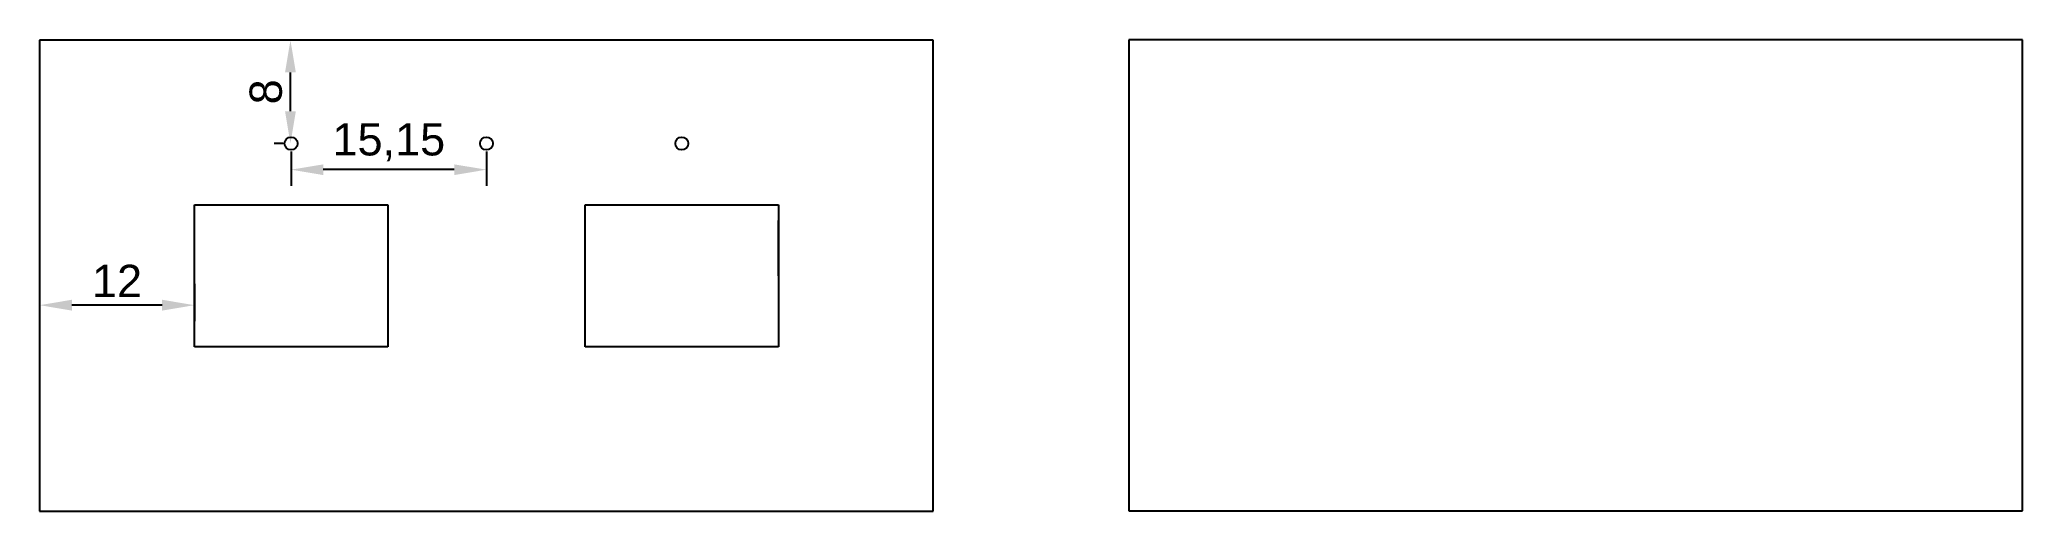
# Model space of a CAD drawing. Header units: millimetres. Extents: x 2129 to 2282, y 1004 to 1041.
import ezdxf

# ---------------------------------------------------------------- set-up
doc = ezdxf.new("R2010")
doc.units = ezdxf.units.MM
doc.styles.get("Standard").update_dxf_attribs({"font": 'arial.ttf'})
doc.dimstyles.new('ISO-25', dxfattribs={"dimtxt": 2.5, "dimasz": 2.5, "dimexe": 1.25, "dimexo": 0.625, "dimtad": 1, "dimtxsty": 'Standard', "dimcen": 2.5, "dimadec": 0, "dimazin": 0, "dimtfac": 1, "dimtmove": 0, "dimatfit": 3, "dimfxl": 1, "dimarcsym": 0})

# ---------------------------------------------------------------- blocks, each defined once
blk = doc.blocks.new('*D1')
at = {"color": 0, "lineweight": -2, "transparency": 16777216}
for p, q in [((2128.71, 1021.62), (2128.71, 1018.72)), ((2140.71, 1021.62), (2140.71, 1018.72)), ((2138.21, 1019.97), (2131.21, 1019.97))]:
    blk.add_line(p, q, dxfattribs=at)
at = {"color": 0, "transparency": 16777216}
for points in [[(2131.21, 1020.39), (2131.21, 1019.55), (2128.71, 1019.97)], [(2138.21, 1020.39), (2138.21, 1019.55), (2140.71, 1019.97)]]:
    blk.add_solid(points, dxfattribs=at)
at = {"layer": 'Defpoints', "color": 0, "transparency": 16777216}
for p in [(2128.71, 1022.25), (2140.71, 1022.25), (2128.71, 1019.97)]:
    blk.add_point(p, dxfattribs=at)
at = {"color": 0, "transparency": 16777216, "insert": (2134.71, 1021.85), "char_height": 2.5, "attachment_point": 5}
blk.add_mtext('12', dxfattribs=at)
blk = doc.blocks.new('*D2')
at = {"color": 0, "lineweight": -2, "transparency": 16777216}
for p, q in [((2147.59, 1040.5), (2146.91, 1040.5)), ((2148.16, 1035), (2148.16, 1038)), ((2147.59, 1032.5), (2146.91, 1032.5))]:
    blk.add_line(p, q, dxfattribs=at)
at = {"color": 0, "transparency": 16777216}
for points in [[(2147.74, 1038), (2148.58, 1038), (2148.16, 1040.5)], [(2147.74, 1035), (2148.58, 1035), (2148.16, 1032.5)]]:
    blk.add_solid(points, dxfattribs=at)
at = {"layer": 'Defpoints', "color": 0, "transparency": 16777216}
for p in [(2148.16, 1040.5), (2148.21, 1040.5), (2148.21, 1032.5)]:
    blk.add_point(p, dxfattribs=at)
at = {"color": 0, "transparency": 16777216, "insert": (2146.26, 1036.5), "char_height": 2.5, "attachment_point": 5, "rotation": 90}
blk.add_mtext('8', dxfattribs=at)
blk = doc.blocks.new('*D4')
at = {"color": 0, "lineweight": -2, "transparency": 16777216}
for p, q in [((2148.21, 1031.87), (2148.21, 1029.22)), ((2163.36, 1031.87), (2163.36, 1029.22)), ((2160.86, 1030.47), (2150.71, 1030.47))]:
    blk.add_line(p, q, dxfattribs=at)
at = {"color": 0, "transparency": 16777216}
for points in [[(2150.71, 1030.88), (2150.71, 1030.05), (2148.21, 1030.47)], [(2160.86, 1030.88), (2160.86, 1030.05), (2163.36, 1030.47)]]:
    blk.add_solid(points, dxfattribs=at)
at = {"layer": 'Defpoints', "color": 0, "transparency": 16777216}
for p in [(2148.21, 1032.5), (2163.36, 1032.5), (2148.21, 1030.47)]:
    blk.add_point(p, dxfattribs=at)
at = {"color": 0, "transparency": 16777216, "insert": (2155.79, 1032.59), "char_height": 2.5, "attachment_point": 5}
blk.add_mtext('15,15', dxfattribs=at)

msp = doc.modelspace()

# ---------------------------------------------------------------- linework, layer by layer
for p, q in [((2198.011, 1040.498), (2128.711, 1040.498)), ((2128.711, 1040.498), (2128.711, 1003.998)), ((2198.011, 1003.998), (2198.011, 1040.498)), ((2282.473, 1040.541), (2213.173, 1040.541)), ((2213.173, 1040.541), (2213.173, 1004.041)), ((2282.473, 1004.041), (2282.473, 1040.541)), ((2140.711, 1016.748), (2140.711, 1027.748)), ((2140.711, 1027.748), (2155.711, 1027.748)), ((2155.711, 1027.748), (2155.711, 1016.748)), ((2171.011, 1027.748), (2186.011, 1027.748)), ((2171.011, 1016.748), (2171.011, 1027.748)), ((2186.011, 1027.748), (2186.011, 1016.748)), ((2140.711, 1022.248), (2140.711, 1025.679)), ((2186.011, 1022.248), (2186.011, 1026.541)), ((2155.711, 1016.748), (2140.711, 1016.748)), ((2186.011, 1016.748), (2171.011, 1016.748)), ((2128.711, 1003.998), (2198.011, 1003.998)), ((2213.173, 1004.041), (2282.473, 1004.041))]:
    msp.add_line(p, q)
for centre in [(2148.211, 1032.498), (2163.361, 1032.498), (2178.511, 1032.498)]:
    msp.add_circle(centre, 0.5)

# ---------------------------------------------------------------- dimensions: what is measured, and where the dimension line sits
dim = msp.add_linear_dim(base=(2148.159, 1040.498), p1=(2148.211, 1032.498), p2=(2148.211, 1040.498), angle=90, dimstyle='ISO-25')
dim.commit()
dim.dimension.update_dxf_attribs({"geometry": '*D2', "text_midpoint": (2146.258, 1036.498)})
for base, p1, p2, picture, middle in [((2148.211, 1030.467), (2163.361, 1032.498), (2148.211, 1032.498), '*D4', (2155.786, 1032.595)), ((2128.711, 1019.97), (2140.711, 1022.248), (2128.711, 1022.248), '*D1', (2134.711, 1021.85))]:
    dim = msp.add_linear_dim(base=base, p1=p1, p2=p2, dimstyle='ISO-25')
    dim.commit()
    dim.dimension.update_dxf_attribs({"geometry": picture, "text_midpoint": middle})

doc.saveas('drawing.dxf')
